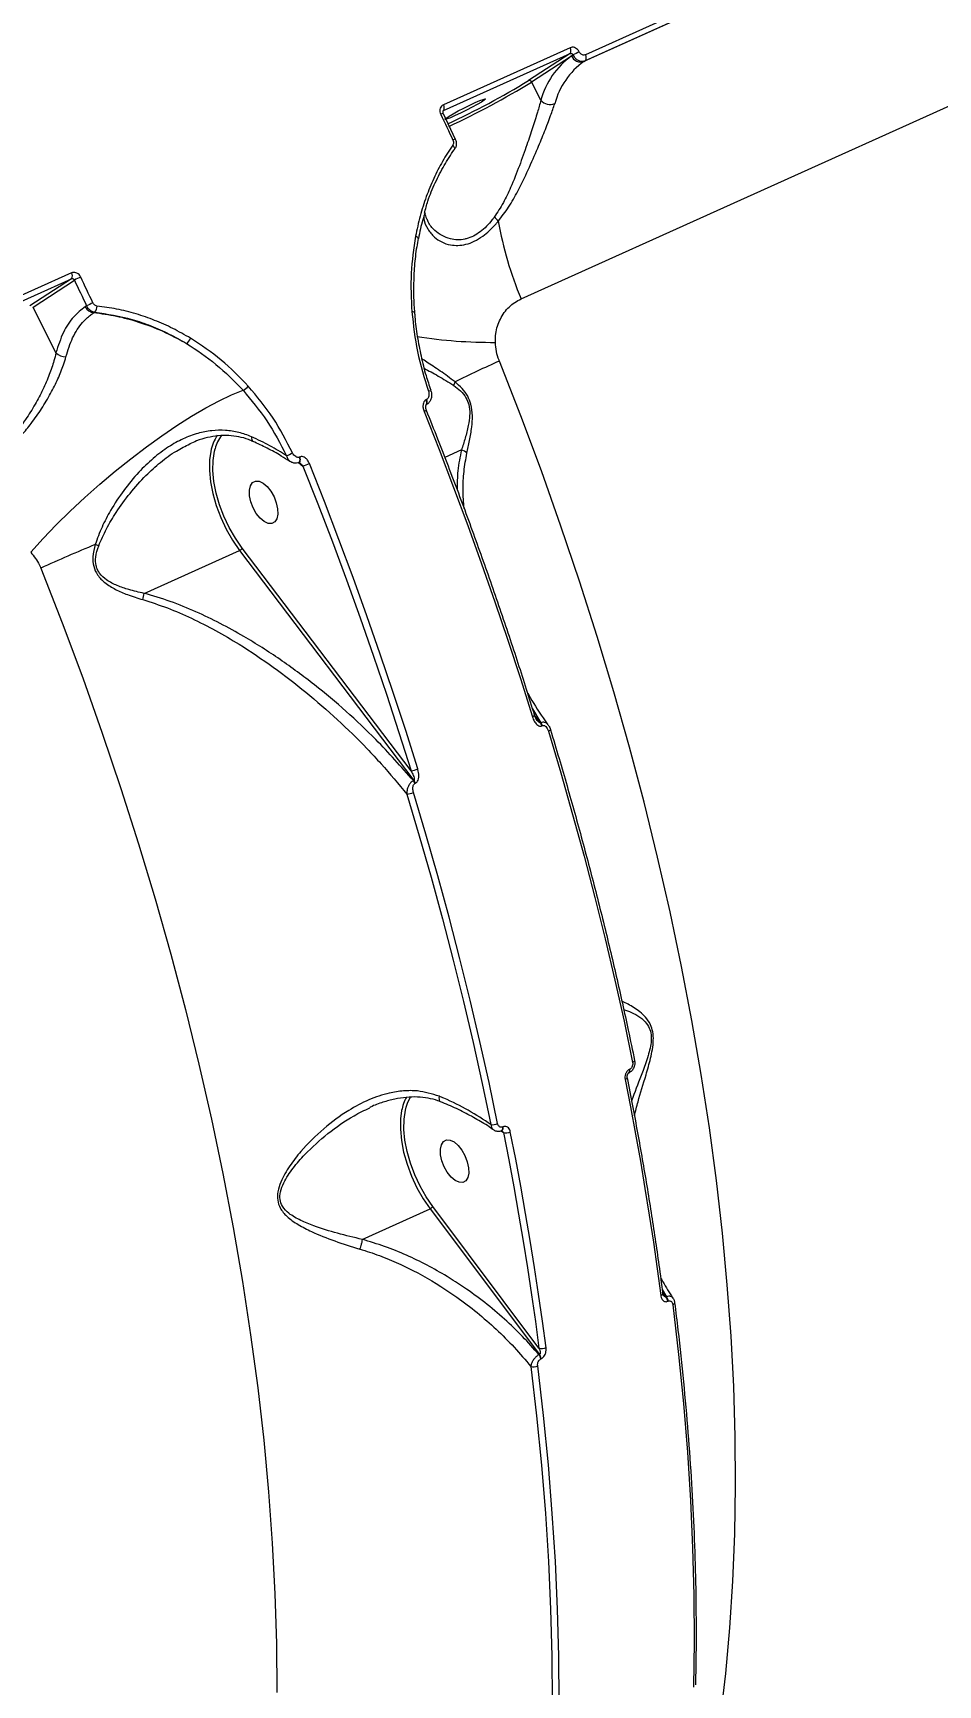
# Model space of a CAD drawing. Header units: millimetres. Extents: x -8422 to 28150, y -6982 to 5510.
# Drawn here: x 3572.8 to 3751.2, y 1444.4 to 1770.2 of the extents above; entities that cross this region are included whole.
import ezdxf

# ---------------------------------------------------------------- set-up
doc = ezdxf.new("R2010")
doc.units = ezdxf.units.MM
doc.layers.add('DIKOM_ОБЪЕКТ', color=7, linetype='Continuous')
doc.layers.add('DIKOM_РАЗМЕР_ОБЪЕКТА', color=7, linetype='Continuous')
doc.styles.add('style1', font='arial.ttf', dxfattribs={"width": 0.8})
doc.dimstyles.new('1-50', dxfattribs={"dimtxt": 300, "dimasz": 200, "dimexe": 100, "dimexo": 0, "dimgap": 100, "dimtad": 1, "dimdec": 0, "dimtxsty": 'style1', "dimcen": 0, "dimclrd": 7, "dimclre": 7, "dimadec": 1, "dimazin": 2, "dimtfac": 1, "dimtdec": 0, "dimtmove": 1, "dimatfit": 3, "dimfxl": 0, "dimlwd": 25, "dimlwe": 18, "dimarcsym": 0})

# ---------------------------------------------------------------- blocks, each defined once
blk = doc.blocks.new('*D1')
at = {"layer": 'Defpoints', "color": 0, "transparency": 16777216}
for p in [(-5348.28, 1737.01), (6047.45, 1360.22), (6047.45, -3315.33)]:
    blk.add_point(p, dxfattribs=at)
at = {"layer": 'DIKOM_РАЗМЕР_ОБЪЕКТА', "color": 7, "lineweight": 18, "transparency": 16777216}
for p, q in [((-5348.28, 1737.01), (-5348.28, -3415.33)), ((6047.45, 1360.22), (6047.45, -3415.33))]:
    blk.add_line(p, q, dxfattribs=at)
at = {"layer": 'DIKOM_РАЗМЕР_ОБЪЕКТА', "color": 7, "lineweight": 25, "transparency": 16777216}
blk.add_line((-5148.28, -3315.33), (5847.45, -3315.33), dxfattribs=at)
at = {"layer": 'DIKOM_РАЗМЕР_ОБЪЕКТА', "color": 7, "transparency": 16777216}
for points in [[(-5148.28, -3282), (-5148.28, -3348.67), (-5348.28, -3315.33)], [(5847.45, -3282), (5847.45, -3348.67), (6047.45, -3315.33)]]:
    blk.add_solid(points, dxfattribs=at)
at = {"layer": 'DIKOM_РАЗМЕР_ОБЪЕКТА', "color": 0, "transparency": 16777216, "insert": (349.59, -3062.16), "char_height": 300, "attachment_point": 5, "style": 'style1'}
blk.add_mtext('11400', dxfattribs=at)

msp = doc.modelspace()

# ---------------------------------------------------------------- linework, layer by layer
at = {"layer": 'DIKOM_ОБЪЕКТ', "color": 7, "linetype": 'Continuous', "lineweight": 15}
for p, q in [((3669.03, 1717.77), (3942.23, 1840.9)), ((3746.51, 1795.1), (3681.72, 1765.9)), ((3746.21, 1793.77), (3681.43, 1764.58)), ((3681.71, 1764.76), (3746.5, 1793.96)), ((3678.69, 1767.29), (3653.71, 1756.03)), ((3653.71, 1754.88), (3678.69, 1766.14)), ((3678.69, 1766.14), (3670.5, 1760.8)), ((3678.97, 1765.66), (3679.28, 1765.85)), ((3671.12, 1760.53), (3678.97, 1765.66)), ((3681.43, 1764.58), (3681.71, 1764.76)), ((3672.93, 1756.92), (3671.12, 1760.53)), ((3653.64, 1754.32), (3656.04, 1749.24)), ((3653.66, 1754.85), (3653.71, 1754.88)), ((3555.39, 1710.48), (3580.37, 1721.74)), ((3580.37, 1722.89), (3555.4, 1711.63)), ((3580.37, 1721.74), (3572.19, 1716.4)), ((3572.8, 1716.13), (3580.96, 1721.45)), ((3577.32, 1707.12), (3572.8, 1716.13)), ((3583.36, 1716.38), (3583.1, 1716.21)), ((3584.75, 1715), (3584.99, 1715.16)), ((3650.41, 1697.94), (3650.34, 1697.91)), ((3651.21, 1699.71), (3651.21, 1699.71)), ((3616.18, 1689.67), (3616.2, 1689.66)), ((3657.29, 1687.97), (3653.97, 1686.48)), ((3625.14, 1685.48), (3626.01, 1684.79)), ((3625.39, 1686.57), (3625.32, 1686.54)), ((3594.69, 1659.68), (3613.51, 1668.16)), ((3613.51, 1668.16), (3647.91, 1622.79)), ((3647.33, 1624.71), (3614.03, 1668.62)), ((3671.29, 1636.88), (3672.96, 1634.17)), ((3672.86, 1634.13), (3671.64, 1635.73)), ((3672.96, 1634.17), (3672.86, 1634.13)), ((3673.15, 1633.55), (3673.25, 1633.59)), ((3647.91, 1622.79), (3647.81, 1622.75)), ((3648.1, 1622.17), (3648.2, 1622.22)), ((3690.25, 1565.07), (3690.22, 1565.06)), ((3690.43, 1565.81), (3690.41, 1565.8)), ((3665.45, 1554.46), (3665.42, 1554.45)), ((3665.12, 1553.67), (3665.54, 1553.33)), ((3665.26, 1553.72), (3665.23, 1553.71)), ((3637.71, 1532.27), (3651.11, 1538.31)), ((3651.11, 1538.31), (3672.66, 1509.57)), ((3672.56, 1510.85), (3651.63, 1538.76)), ((3696.86, 1522.39), (3697.71, 1520.94)), ((3697.62, 1520.91), (3696.93, 1521.83)), ((3697.71, 1520.94), (3697.62, 1520.91)), ((3697.97, 1520.07), (3698.05, 1520.1)), ((3672.66, 1509.57), (3672.58, 1509.54)), ((3672.92, 1508.7), (3673, 1508.74))]:
    msp.add_line(p, q, dxfattribs=at)
at = {"layer": 'DIKOM_ОБЪЕКТ', "color": 7, "linetype": 'Continuous', "lineweight": 15, "flags": 128}
for points in [[(3656.05, 1753.89), (3655.14, 1753.49), (3654.46, 1753.23), (3654.07, 1753.13), (3654, 1753.2), (3654.26, 1753.42), (3654.82, 1753.78), (3655.63, 1754.26), (3656.64, 1754.81), (3657.77, 1755.39), (3658.91, 1755.95), (3659.98, 1756.45), (3660.89, 1756.85), (3661.56, 1757.1), (3661.95, 1757.21), (3662.02, 1757.14), (3661.77, 1756.92), (3661.21, 1756.55), (3660.39, 1756.08), (3659.38, 1755.53), (3658.26, 1754.95), (3657.12, 1754.38), (3656.05, 1753.89)], [(3653.19, 1754.14), (3653.49, 1753.51), (3653.79, 1752.87), (3654.1, 1752.24), (3654.4, 1751.6), (3654.7, 1750.97), (3655, 1750.33), (3655.3, 1749.69), (3655.6, 1749.06)], [(3655.91, 1747.24), (3655.94, 1747.32), (3655.95, 1747.42), (3655.93, 1747.54), (3655.87, 1747.66), (3655.79, 1747.79), (3655.68, 1747.93), (3655.55, 1748.05)], [(3655.84, 1747.18), (3655.91, 1747.24), (3655.91, 1747.24)], [(3648.73, 1729.69), (3648.73, 1729.69), (3648.73, 1729.75), (3648.69, 1729.82), (3648.61, 1729.89), (3648.51, 1729.96), (3648.38, 1730.02), (3648.22, 1730.09)], [(3580.96, 1721.45), (3581.26, 1720.82), (3581.56, 1720.19), (3581.86, 1719.55), (3582.17, 1718.92), (3582.47, 1718.28), (3582.76, 1717.65), (3583.06, 1717.01), (3583.36, 1716.38)], [(3584.6, 1716.97), (3584.3, 1717.6), (3584, 1718.24), (3583.7, 1718.88), (3583.4, 1719.51), (3583.1, 1720.15), (3582.8, 1720.79), (3582.5, 1721.42), (3582.19, 1722.06)], [(3708.36, 1437.86), (3709.39, 1446.67), (3710.21, 1455.67), (3710.8, 1464.85), (3711.17, 1474.21), (3711.32, 1483.73), (3711.25, 1493.41), (3710.96, 1503.24), (3710.44, 1513.21), (3709.7, 1523.31), (3708.74, 1533.53), (3707.57, 1543.86), (3706.17, 1554.3), (3704.56, 1564.82), (3702.73, 1575.43), (3700.68, 1586.11), (3698.43, 1596.85), (3695.96, 1607.65), (3693.29, 1618.49), (3690.41, 1629.36), (3687.33, 1640.25), (3684.05, 1651.15), (3680.57, 1662.06), (3676.9, 1672.96), (3673.03, 1683.84), (3668.98, 1694.69), (3664.75, 1705.5)], [(3572.34, 1667.8), (3574.78, 1670.48), (3577.39, 1673.18), (3580.15, 1675.89), (3583.02, 1678.57), (3585.99, 1681.21), (3589.02, 1683.77), (3592.09, 1686.23), (3595.15, 1688.57), (3598.19, 1690.76), (3601.17, 1692.78), (3604.07, 1694.61), (3606.84, 1696.24), (3609.48, 1697.64), (3611.94, 1698.8), (3614.21, 1699.72)], [(3650.25, 1696.86), (3650.28, 1696.87), (3650.39, 1696.99), (3650.45, 1697.16), (3650.46, 1697.39), (3650.42, 1697.64), (3650.34, 1697.91)], [(3650.32, 1696.89), (3650.35, 1696.91), (3650.46, 1697.02), (3650.52, 1697.2), (3650.53, 1697.42), (3650.5, 1697.68), (3650.41, 1697.94)], [(3649.9, 1695.56), (3652.86, 1688.08), (3655.73, 1680.57), (3658.53, 1673.06), (3661.24, 1665.53), (3663.88, 1657.99), (3666.43, 1650.44), (3668.89, 1642.89), (3671.27, 1635.33)], [(3607.84, 1687.68), (3607.6, 1685.98), (3607.57, 1683.9), (3607.79, 1681.68), (3608.24, 1679.35), (3608.92, 1676.98), (3609.81, 1674.62), (3610.89, 1672.33), (3612.13, 1670.16), (3613.51, 1668.16)], [(3614.03, 1668.62), (3612.7, 1670.56), (3611.49, 1672.66), (3610.44, 1674.88), (3609.58, 1677.17), (3608.92, 1679.47), (3608.48, 1681.73), (3608.27, 1683.89), (3608.3, 1685.9), (3608.57, 1687.71), (3608.69, 1688.2)], [(3615.88, 1690.56), (3615.89, 1690.26), (3615.93, 1690.01), (3616.02, 1689.81), (3616.15, 1689.69), (3616.18, 1689.67)], [(3625.23, 1685.49), (3625.26, 1685.51), (3625.37, 1685.62), (3625.43, 1685.8), (3625.44, 1686.02), (3625.4, 1686.28), (3625.32, 1686.54)], [(3625.3, 1685.52), (3625.33, 1685.54), (3625.44, 1685.65), (3625.5, 1685.83), (3625.51, 1686.05), (3625.48, 1686.31), (3625.39, 1686.57)], [(3626.01, 1684.79), (3628.96, 1677.33), (3631.83, 1669.84), (3634.62, 1662.34), (3637.32, 1654.83), (3639.95, 1647.31), (3642.49, 1639.78), (3644.95, 1632.24), (3647.33, 1624.71)], [(3648.66, 1625.05), (3646.28, 1632.61), (3643.82, 1640.16), (3641.27, 1647.71), (3638.63, 1655.25), (3635.92, 1662.78), (3633.12, 1670.3), (3630.25, 1677.8), (3627.29, 1685.28)], [(3618.95, 1680.75), (3619.69, 1679.83), (3620.32, 1678.72), (3620.77, 1677.53), (3621.03, 1676.35), (3621.06, 1675.27), (3620.86, 1674.39), (3620.45, 1673.76), (3619.86, 1673.45), (3619.15, 1673.48), (3618.36, 1673.85), (3617.56, 1674.52), (3616.82, 1675.44), (3616.2, 1676.55), (3615.74, 1677.74), (3615.49, 1678.92), (3615.46, 1680), (3615.66, 1680.88), (3616.07, 1681.51), (3616.65, 1681.82), (3617.37, 1681.79), (3618.16, 1681.42), (3618.95, 1680.75)], [(3574.31, 1664.66), (3578.54, 1653.85), (3582.59, 1642.99), (3586.45, 1632.11), (3590.12, 1621.22), (3593.6, 1610.31), (3596.88, 1599.41), (3599.96, 1588.51), (3602.84, 1577.64), (3605.51, 1566.81), (3607.98, 1556.01), (3610.23, 1545.27), (3612.27, 1534.59), (3614.1, 1523.98), (3615.71, 1513.46), (3617.11, 1503.02), (3618.28, 1492.69), (3619.24, 1482.47), (3619.98, 1472.37), (3620.49, 1462.4), (3620.78, 1452.57), (3620.85, 1442.89)], [(3671.67, 1635.63), (3671.67, 1635.63), (3671.66, 1635.58), (3671.61, 1635.53), (3671.53, 1635.47), (3671.41, 1635.4), (3671.27, 1635.33)], [(3674.82, 1632.79), (3674.82, 1632.77), (3674.8, 1632.73), (3674.75, 1632.67), (3674.67, 1632.61), (3674.56, 1632.55), (3674.42, 1632.48)], [(3674.42, 1632.48), (3676.86, 1624.27), (3679.2, 1616.07), (3681.44, 1607.88), (3683.57, 1599.7), (3685.6, 1591.54), (3687.52, 1583.39), (3689.33, 1575.28), (3691.03, 1567.19)], [(3646.52, 1620.07), (3648.95, 1611.88), (3651.29, 1603.69), (3653.52, 1595.52), (3655.64, 1587.35), (3657.66, 1579.21), (3659.58, 1571.09), (3661.38, 1562.99), (3663.08, 1554.91)], [(3664.41, 1555.11), (3662.71, 1563.2), (3660.9, 1571.31), (3658.98, 1579.46), (3656.96, 1587.62), (3654.83, 1595.8), (3652.59, 1603.99), (3650.25, 1612.19), (3647.81, 1620.4)], [(3691.41, 1567.56), (3691.42, 1567.54), (3691.4, 1567.47), (3691.35, 1567.4), (3691.27, 1567.33), (3691.16, 1567.25), (3691.03, 1567.19)], [(3689.92, 1564.16), (3689.92, 1564.16), (3689.91, 1564.09), (3689.87, 1564.01), (3689.79, 1563.93), (3689.68, 1563.86), (3689.54, 1563.79)], [(3689.54, 1563.79), (3690.59, 1558.4), (3691.6, 1553.03), (3692.55, 1547.68), (3693.46, 1542.34), (3694.32, 1537.03), (3695.12, 1531.73), (3695.88, 1526.45), (3696.59, 1521.2)], [(3645.48, 1557.69), (3645.26, 1556.05), (3645.23, 1553.99), (3645.44, 1551.78), (3645.88, 1549.46), (3646.55, 1547.1), (3647.43, 1544.76), (3648.5, 1542.47), (3649.74, 1540.3), (3651.11, 1538.31)], [(3651.63, 1538.76), (3650.3, 1540.7), (3649.11, 1542.8), (3648.07, 1545.01), (3647.22, 1547.29), (3646.57, 1549.58), (3646.13, 1551.82), (3645.93, 1553.97), (3645.96, 1555.97), (3646.22, 1557.78), (3646.36, 1558.33)], [(3646.36, 1558.33), (3646.71, 1559.35), (3647.28, 1560.45)], [(3656.61, 1550.82), (3657.35, 1549.89), (3657.97, 1548.79), (3658.43, 1547.6), (3658.68, 1546.42), (3658.71, 1545.34), (3658.52, 1544.45), (3658.11, 1543.83), (3657.52, 1543.52), (3656.81, 1543.55), (3656.02, 1543.91), (3655.22, 1544.58), (3654.48, 1545.51), (3653.86, 1546.61), (3653.4, 1547.8), (3653.15, 1548.98), (3653.12, 1550.06), (3653.32, 1550.95), (3653.73, 1551.57), (3654.31, 1551.88), (3655.03, 1551.85), (3655.82, 1551.49), (3656.61, 1550.82)], [(3665.54, 1553.33), (3666.59, 1547.96), (3667.59, 1542.61), (3668.54, 1537.27), (3669.45, 1531.94), (3670.3, 1526.64), (3671.11, 1521.36), (3671.86, 1516.09), (3672.56, 1510.85)], [(3673.96, 1510.92), (3673.25, 1516.18), (3672.5, 1521.45), (3671.69, 1526.75), (3670.83, 1532.07), (3669.93, 1537.4), (3668.97, 1542.75), (3667.97, 1548.12), (3666.91, 1553.51)], [(3699.31, 1519.79), (3699.31, 1519.78), (3699.3, 1519.7), (3699.25, 1519.61), (3699.17, 1519.53), (3699.07, 1519.45), (3698.93, 1519.38)], [(3698.93, 1519.38), (3700.07, 1509.6), (3701.04, 1499.9), (3701.82, 1490.3), (3702.43, 1480.8), (3702.85, 1471.42), (3703.1, 1462.14), (3703.16, 1452.99), (3703.04, 1443.96)], [(3670.96, 1507.22), (3672.1, 1497.46), (3673.06, 1487.78), (3673.84, 1478.2), (3674.44, 1468.73), (3674.86, 1459.36), (3675.11, 1450.11), (3675.17, 1440.98), (3675.05, 1431.97)], [(3676.41, 1431.89), (3676.53, 1440.92), (3676.46, 1450.07), (3676.22, 1459.34), (3675.8, 1468.73), (3675.19, 1478.23), (3674.41, 1487.83), (3673.45, 1497.52), (3672.31, 1507.31)]]:
    msp.add_lwpolyline(points, dxfattribs=at)
at = {"layer": 'DIKOM_ОБЪЕКТ', "color": 7, "linetype": 'Continuous', "lineweight": 15}
for centre, radius, start, end in [((3677.89, 1766.72), 0.982, 324.0835, 35.4872), ((3688.96, 1747.58), 20.69, 114.1249, 117.9284), ((3680.92, 1765.34), 0.978, 323.9996, 35.3175), ((3688.18, 1752.83), 15.79, 125.6788, 165.0036), ((3690.2, 1752.36), 15.04, 125.6806, 165.0021), ((3680.78, 1766.43), 1.96, 203.1653, 289.3701), ((3584.68, 1901.74), 165.01, 295.0569, 301.3389), ((3584.5, 1902.36), 166.19, 295.0252, 301.4103), ((3670.66, 1760.33), 0.491, 23.1551, 109.3739), ((3652.91, 1755.46), 0.982, 324.0898, 35.4809), ((3674.78, 1758.57), 2.48, 221.7224, 291.0866), ((3654.22, 1752.22), 2.19, 105.4841, 118.1881), ((3657.05, 1746.2), 3.21, 108.2753, 116.9232), ((3659.88, 1729.28), 6.02, 39.21, 49.9737), ((3734.56, 1745.28), 71.07, 189.8839, 202.7745), ((3579.58, 1722.32), 0.981, 324.0661, 35.4927), ((3590.73, 1703.01), 20.87, 114.1327, 117.9029), ((3597.09, 1689.13), 30.51, 114.17, 116.7486), ((3585.04, 1717.13), 2.15, 205.483, 262.3473), ((3583.94, 1716.19), 1.48, 315.5539, 6.137), ((3647.63, 1714.54), 0.652, 54.9995, 102.1019), ((3663.33, 1804.42), 95.24, 261.0639, 270.3841), ((3579.18, 1708.95), 2.61, 224.5063, 272.1803), ((3601.75, 1710.78), 2.25, 305.6743, 339.6138), ((3767.57, 1475.99), 251.49, 114.1317, 116.3319), ((3612.57, 1702.82), 3.51, 297.9234, 319.694), ((3653.26, 1702.1), 2.85, 330.4667, 345.526), ((3649.91, 1702.31), 2.9, 287.0176, 296.5225), ((3649.56, 1696.69), 1.18, 286.9985, 310.8208), ((3616.06, 1686.17), 8.36, 145.9357, 169.6136), ((3615.69, 1686.47), 7.21, 142.7019, 166.1226), ((3656.51, 1685.46), 2.62, 45.3353, 72.8131), ((3620.08, 1694.47), 8.09, 289.4073, 298.8479), ((3622.84, 1695.06), 10.75, 287.1792, 294.509), ((3758.3, 1255.37), 448.74, 112.7103, 114.2057), ((3579.88, 1654.04), 16.13, 68.6532, 71.2777), ((3613.05, 1669.22), 1.16, 293.7516, 328.7017), ((3583.36, 1661.38), 11.45, 345.1317, 351.4615), ((3671.36, 1633), 1.87, 16.9579, 36.7971), ((3671.45, 1633.05), 1.88, 16.9698, 36.7651), ((3647.04, 1628.54), 3.85, 274.1902, 294.8293), ((3646.31, 1621.63), 1.87, 16.9585, 36.7929), ((3646.4, 1621.67), 1.88, 16.9714, 36.7623), ((3646.21, 1623.92), 3.86, 274.6109, 294.5454), ((3689.8, 1565.56), 0.649, 309.4934, 21.6455), ((3689.83, 1565.57), 0.653, 310.0772, 21.5399), ((3654.59, 1555.94), 9.27, 151.675, 169.1474), ((3663.41, 1557.31), 2.42, 262.0922, 294.371), ((3664.81, 1554.21), 0.653, 310.1554, 21.4984), ((3664.84, 1554.22), 0.652, 309.9399, 21.5449), ((3665.95, 1555.6), 2.31, 259.7233, 294.7554), ((3650.63, 1539.38), 1.17, 293.7436, 328.1905), ((3696.46, 1521.69), 0.51, 284.1568, 350.1254), ((3696.15, 1519.81), 1.84, 8.0916, 36.7047), ((3696.23, 1519.84), 1.84, 8.1043, 36.692), ((3673.17, 1512.67), 1.91, 251.6352, 294.4102), ((3671.1, 1508.44), 1.84, 8.1017, 36.6794), ((3671.18, 1508.48), 1.84, 8.0896, 36.6776), ((3671.52, 1509.09), 1.95, 253.4097, 293.9781)]:
    msp.add_arc(centre, radius, start, end, dxfattribs=at)
for points, knots in [([(3680.51, 1766.46), (3680.46, 1766.55), (3680.32, 1766.8), (3680, 1767.12), (3679.57, 1767.34), (3679.11, 1767.42), (3678.83, 1767.33), (3678.69, 1767.29)], [0, 0, 0, 0, 0.141864, 0.356725, 0.571325, 0.785725, 1, 1, 1, 1]), ([(3678.69, 1766.14), (3678.73, 1766.15), (3678.82, 1766.18), (3678.98, 1766.16), (3679.11, 1766.08), (3679.22, 1765.97), (3679.26, 1765.89), (3679.28, 1765.85)], [0, 0, 0, 0, 0.213967, 0.428134, 0.642781, 0.857884, 1, 1, 1, 1]), ([(3679.28, 1765.85), (3679.35, 1765.73), (3679.53, 1765.4), (3679.97, 1764.98), (3680.54, 1764.68), (3681.16, 1764.59), (3681.53, 1764.7), (3681.71, 1764.76)], [0, 0, 0, 0, 0.141718, 0.356382, 0.570957, 0.78547, 1, 1, 1, 1]), ([(3681.72, 1765.9), (3681.63, 1765.87), (3681.44, 1765.82), (3681.14, 1765.87), (3680.85, 1766.02), (3680.64, 1766.23), (3680.55, 1766.39), (3680.51, 1766.46)], [0, 0, 0, 0, 0.214194, 0.428527, 0.64317, 0.858087, 1, 1, 1, 1]), ([(3653.71, 1756.03), (3653.63, 1755.98), (3653.42, 1755.87), (3653.17, 1755.56), (3653.02, 1755.12), (3653.01, 1754.62), (3653.13, 1754.3), (3653.19, 1754.14)], [0, 0, 0, 0, 0.140621, 0.355094, 0.569883, 0.784889, 1, 1, 1, 1]), ([(3672.93, 1756.92), (3672.72, 1756.15), (3672.26, 1754.5), (3671.31, 1751.51), (3670.13, 1747.97), (3668.71, 1743.98), (3667.17, 1740.12), (3665.59, 1736.65), (3664.37, 1734.82), (3663.75, 1733.89)], [0, 0, 0, 0, 0.12271, 0.262463, 0.406017, 0.574926, 0.748263, 0.87237, 1, 1, 1, 1]), ([(3664.55, 1733.08), (3665.24, 1733.99), (3666.66, 1735.83), (3668.58, 1739.3), (3670.49, 1743.24), (3672.22, 1747.23), (3673.7, 1750.83), (3674.86, 1753.83), (3675.41, 1755.49), (3675.67, 1756.25)], [0, 0, 0, 0, 0.126101, 0.256728, 0.424336, 0.596863, 0.735297, 0.877568, 1, 1, 1, 1]), ([(3653.66, 1754.84), (3653.64, 1754.84), (3653.62, 1754.83), (3653.58, 1754.73), (3653.57, 1754.6), (3653.58, 1754.45), (3653.63, 1754.36), (3653.64, 1754.33)], [0, 0, 0, 0, 0.30237, 0.521682, 0.702392, 0.880582, 1, 1, 1, 1]), ([(3655.55, 1748.05), (3654.86, 1747.01), (3653.49, 1744.92), (3651.76, 1741.52), (3650.28, 1737.91), (3649.07, 1734.1), (3648.5, 1731.43), (3648.22, 1730.09)], [0, 0, 0, 0, 0.197681, 0.395385, 0.593088, 0.796544, 1, 1, 1, 1]), ([(3650, 1734.65), (3650.2, 1735.46), (3650.72, 1737.56), (3652.1, 1740.68), (3653.8, 1744.09), (3655.17, 1746.16), (3655.84, 1747.18)], [0, 0, 0, 0, 0.173616, 0.451669, 0.729721, 1, 1, 1, 1]), ([(3655.6, 1749.06), (3655.64, 1748.95), (3655.72, 1748.74), (3655.71, 1748.4), (3655.63, 1748.18), (3655.56, 1748.07), (3655.55, 1748.05)], [0, 0, 0, 0, 0.306728, 0.61327, 0.919455, 1, 1, 1, 1]), ([(3656.03, 1749.23), (3656.07, 1749.16), (3656.23, 1748.85), (3656.28, 1748.26), (3656.17, 1747.64), (3655.96, 1747.36), (3655.88, 1747.26)], [0, 0, 0, 0, 0.123408, 0.490649, 0.825679, 1, 1, 1, 1]), ([(3650.11, 1734.75), (3649.96, 1734.29), (3649.44, 1732.64), (3649.01, 1730.93), (3648.82, 1729.67), (3648.82, 1729.67)], [0, 0, 0, 0, 0.281462, 0.998801, 1, 1, 1, 1]), ([(3649.85, 1733.91), (3649.86, 1733.77), (3649.91, 1732.89), (3650.58, 1731.5), (3651.77, 1729.96), (3653.34, 1728.91), (3654.93, 1728.38), (3656.58, 1728.24), (3658.15, 1728.45), (3659.82, 1729.05), (3661.86, 1730.29), (3663.43, 1731.78), (3664.4, 1732.91), (3664.55, 1733.08)], [0, 0, 0, 0, 0.023591, 0.158108, 0.296672, 0.403723, 0.513545, 0.592441, 0.673294, 0.753041, 0.835839, 0.974623, 1, 1, 1, 1]), ([(3650.03, 1734.75), (3650.03, 1734.75), (3650.08, 1734.31), (3650.24, 1733.83), (3650.49, 1733.42), (3650.54, 1733.33)], [0, 0, 0, 0, 0.0034, 0.786257, 1, 1, 1, 1]), ([(3663.75, 1733.89), (3663.62, 1733.72), (3662.78, 1732.62), (3661.42, 1731.22), (3659.64, 1730.08), (3658.61, 1729.69), (3657.56, 1729.44), (3656.48, 1729.34), (3654.93, 1729.55), (3653.38, 1730.18), (3651.89, 1731.32), (3650.91, 1732.4), (3650.61, 1733.22), (3650.55, 1733.35)], [0, 0, 0, 0, 0.029305, 0.187667, 0.270099, 0.355728, 0.371558, 0.461845, 0.55485, 0.679977, 0.808576, 0.967766, 1, 1, 1, 1]), ([(3648.22, 1730.09), (3647.86, 1727.68), (3647.13, 1722.81), (3647.37, 1717.74), (3647.5, 1715.17)], [0, 0, 0, 0, 0.494176, 1, 1, 1, 1]), ([(3648.77, 1729.68), (3648.66, 1729.12), (3648.3, 1727.35), (3647.97, 1724.24), (3647.8, 1720.4), (3647.83, 1717.33), (3647.99, 1715.55), (3648.04, 1715.07)], [0, 0, 0, 0, 0.118272, 0.380216, 0.642135, 0.903774, 1, 1, 1, 1]), ([(3582.19, 1722.06), (3582.14, 1722.15), (3582.01, 1722.4), (3581.68, 1722.72), (3581.25, 1722.94), (3580.79, 1723.02), (3580.51, 1722.93), (3580.37, 1722.89)], [0, 0, 0, 0, 0.141836, 0.356711, 0.571312, 0.785686, 1, 1, 1, 1]), ([(3580.37, 1721.74), (3580.42, 1721.75), (3580.51, 1721.78), (3580.66, 1721.76), (3580.8, 1721.68), (3580.9, 1721.57), (3580.94, 1721.49), (3580.96, 1721.45)], [0, 0, 0, 0, 0.213906, 0.42816, 0.642825, 0.857945, 1, 1, 1, 1]), ([(3585.41, 1716.35), (3585.31, 1716.37), (3585.11, 1716.41), (3584.84, 1716.61), (3584.68, 1716.81), (3584.61, 1716.94), (3584.6, 1716.97)], [0, 0, 0, 0, 0.30577, 0.61164, 0.918009, 1, 1, 1, 1]), ([(3663.97, 1709.18), (3663.98, 1709.76), (3664.01, 1711.38), (3664.84, 1713.89), (3666.55, 1716.34), (3668.2, 1717.29), (3669.03, 1717.77)], [0, 0, 0, 0, 0.152961, 0.428372, 0.711437, 1, 1, 1, 1]), ([(3583.1, 1716.21), (3582.31, 1715.59), (3580.64, 1714.28), (3578.64, 1711.25), (3577.76, 1708.51), (3577.32, 1707.12)], [0, 0, 0, 0, 0.306968, 0.648465, 1, 1, 1, 1]), ([(3579.28, 1706.35), (3579.68, 1707.64), (3580.5, 1710.26), (3582.26, 1712.87), (3583.77, 1714.32), (3584.55, 1714.86), (3584.75, 1715)], [0, 0, 0, 0, 0.341501, 0.692997, 0.918009, 1, 1, 1, 1]), ([(3583.36, 1716.38), (3583.39, 1716.32), (3583.52, 1716.07), (3583.84, 1715.67), (3584.39, 1715.29), (3584.79, 1715.2), (3584.99, 1715.16)], [0, 0, 0, 0, 0.081902, 0.388046, 0.693931, 1, 1, 1, 1]), ([(3603.06, 1708.96), (3601.54, 1709.77), (3598.47, 1711.41), (3593.82, 1713.15), (3589.23, 1714.4), (3586.25, 1714.8), (3584.75, 1715)], [0, 0, 0, 0, 0.259848, 0.522839, 0.760227, 1, 1, 1, 1]), ([(3584.99, 1715.16), (3587.45, 1714.77), (3591.17, 1714.18), (3596.04, 1712.48), (3599.64, 1710.91), (3601.93, 1709.6), (3603.06, 1708.96)], [0, 0, 0, 0, 0.395171, 0.598668, 0.802169, 1, 1, 1, 1]), ([(3603.86, 1710), (3602.7, 1710.66), (3600.4, 1711.98), (3596.79, 1713.56), (3593.08, 1714.85), (3589.27, 1715.82), (3586.7, 1716.17), (3585.41, 1716.35)], [0, 0, 0, 0, 0.197836, 0.395501, 0.59317, 0.796587, 1, 1, 1, 1]), ([(3647.5, 1715.17), (3647.79, 1712.56), (3648.39, 1707.27), (3649.96, 1702.14), (3650.76, 1699.54)], [0, 0, 0, 0, 0.493843, 1, 1, 1, 1]), ([(3648.03, 1715.07), (3648.05, 1714.79), (3648.13, 1713.23), (3648.54, 1710.35), (3649.27, 1706.48), (3650.16, 1702.92), (3650.91, 1700.69), (3651.23, 1699.72)], [0, 0, 0, 0, 0.054098, 0.303196, 0.553791, 0.805793, 1, 1, 1, 1]), ([(3577.32, 1707.12), (3577.2, 1706.6), (3576.88, 1705.23), (3576.05, 1702.81), (3574.8, 1699.92), (3573.23, 1696.94), (3571.53, 1694.2), (3569.73, 1691.74), (3567.71, 1689.45), (3565.6, 1687.72), (3563.57, 1686.7), (3562.43, 1686.38), (3561.26, 1686.17), (3560.06, 1686.1), (3559.01, 1686.27), (3558.47, 1686.36)], [0, 0, 0, 0, 0.065389, 0.170366, 0.277942, 0.381811, 0.488411, 0.569562, 0.652795, 0.760419, 0.815164, 0.871887, 0.880047, 0.939202, 1, 1, 1, 1]), ([(3603.06, 1708.96), (3605.04, 1707.66), (3609.06, 1705.03), (3612.48, 1701.5), (3614.21, 1699.72)], [0, 0, 0, 0, 0.494165, 1, 1, 1, 1]), ([(3615.25, 1700.55), (3613.52, 1702.33), (3610.03, 1705.94), (3605.93, 1708.64), (3603.86, 1710)], [0, 0, 0, 0, 0.494168, 1, 1, 1, 1]), ([(3664.75, 1705.5), (3664.73, 1705.56), (3664.49, 1706.16), (3664.12, 1707.38), (3664.02, 1708.57), (3663.97, 1709.18)], [0, 0, 0, 0, 0.046817, 0.514276, 1, 1, 1, 1]), ([(3558.42, 1685.17), (3558.98, 1685.11), (3560.1, 1684.99), (3561.89, 1685.17), (3563.73, 1685.68), (3566.02, 1686.78), (3568.36, 1688.58), (3570.62, 1690.9), (3572.62, 1693.35), (3574.55, 1696.13), (3576.31, 1699.11), (3577.77, 1702.03), (3578.74, 1704.44), (3579.13, 1705.82), (3579.28, 1706.35)], [0, 0, 0, 0, 0.06037, 0.122045, 0.182586, 0.245202, 0.354865, 0.435813, 0.519106, 0.621342, 0.726602, 0.829722, 0.935581, 1, 1, 1, 1]), ([(3656.02, 1701.38), (3655.03, 1702.13), (3653.05, 1703.61), (3650.81, 1705.04), (3649.76, 1705.76), (3649.44, 1705.98)], [0, 0, 0, 0, 0.407471, 0.815681, 1, 1, 1, 1]), ([(3649.93, 1704.05), (3649.95, 1704.04), (3650.75, 1703.62), (3652.69, 1702.59), (3654.72, 1701.33), (3655.74, 1700.69)], [0, 0, 0, 0, 0.014236, 0.50255, 1, 1, 1, 1]), ([(3623.98, 1687.38), (3622.77, 1689.72), (3620.32, 1694.46), (3616.95, 1698.5), (3615.25, 1700.55)], [0, 0, 0, 0, 0.49387, 1, 1, 1, 1]), ([(3655.74, 1700.69), (3656.2, 1700.35), (3657.08, 1699.72), (3658.17, 1698.42), (3658.83, 1696.8), (3658.92, 1695.59), (3658.87, 1694.2), (3658.62, 1692.53), (3658.03, 1690.25), (3657.53, 1688.73), (3657.29, 1687.97)], [0, 0, 0, 0, 0.129802, 0.245127, 0.338465, 0.455788, 0.477233, 0.617724, 0.808689, 1, 1, 1, 1]), ([(3658.35, 1687.33), (3658.54, 1688.14), (3658.9, 1689.78), (3659.32, 1692.24), (3659.5, 1694.66), (3659.28, 1696.79), (3658.51, 1698.69), (3657.4, 1700.19), (3656.49, 1700.97), (3656.02, 1701.38)], [0, 0, 0, 0, 0.183641, 0.36923, 0.50907, 0.652203, 0.75085, 0.870203, 1, 1, 1, 1]), ([(3614.21, 1699.72), (3615.84, 1697.77), (3619.15, 1693.82), (3621.55, 1689.18), (3622.77, 1686.83)], [0, 0, 0, 0, 0.493819, 1, 1, 1, 1]), ([(3650.34, 1697.91), (3650.26, 1697.86), (3650.07, 1697.75), (3649.84, 1697.43), (3649.68, 1696.93), (3649.67, 1696.26), (3649.82, 1695.8), (3649.9, 1695.56)], [0, 0, 0, 0, 0.120551, 0.278359, 0.470584, 0.720828, 1, 1, 1, 1]), ([(3651.2, 1699.71), (3651.23, 1699.63), (3651.37, 1699.24), (3651.41, 1698.57), (3651.23, 1697.8), (3650.87, 1697.26), (3650.54, 1696.95), (3650.33, 1696.9), (3650.32, 1696.9)], [0, 0, 0, 0, 0.081079, 0.373697, 0.604026, 0.80254, 0.987218, 1, 1, 1, 1]), ([(3650.76, 1699.54), (3650.81, 1699.37), (3650.89, 1699.05), (3650.87, 1698.59), (3650.74, 1698.24), (3650.58, 1698.04), (3650.46, 1697.97), (3650.41, 1697.94)], [0, 0, 0, 0, 0.273461, 0.539319, 0.738688, 0.898934, 1, 1, 1, 1]), ([(3650.27, 1696.87), (3650.27, 1696.86), (3650.25, 1696.83), (3650.22, 1696.74), (3650.19, 1696.59), (3650.19, 1696.34), (3650.23, 1696.05), (3650.31, 1695.87), (3650.34, 1695.8)], [0, 0, 0, 0, 0.080702, 0.186093, 0.311041, 0.515161, 0.815287, 1, 1, 1, 1]), ([(3650.33, 1695.79), (3651.07, 1693.92), (3653.23, 1688.49), (3656.69, 1679.48), (3660.63, 1668.74), (3664.41, 1657.98), (3667.96, 1647.39), (3670.34, 1639.94), (3671.53, 1636.08), (3671.67, 1635.63)], [0, 0, 0, 0, 0.093997, 0.272577, 0.451163, 0.629749, 0.808338, 0.977529, 1, 1, 1, 1]), ([(3615.88, 1690.56), (3615.06, 1690.88), (3613.39, 1691.52), (3610.74, 1691.89), (3608.02, 1691.83), (3605.21, 1691.27), (3602.35, 1690.21), (3599.38, 1688.56), (3596.44, 1686.35), (3593.47, 1683.48), (3590.62, 1680.02), (3588.23, 1676.36), (3586.31, 1672.78), (3585.48, 1670.48), (3585.06, 1669.32)], [0, 0, 0, 0, 0.066727, 0.13525, 0.20491, 0.276177, 0.354732, 0.43501, 0.525817, 0.618569, 0.724746, 0.833266, 0.916027, 1, 1, 1, 1]), ([(3616.19, 1689.62), (3615.89, 1689.76), (3614.98, 1690.18), (3613.37, 1690.59), (3611.37, 1690.85), (3609.3, 1690.79), (3607.17, 1690.43), (3605.29, 1689.88), (3604.14, 1689.34), (3603.7, 1689.14)], [0, 0, 0, 0, 0.074577, 0.227706, 0.386167, 0.549413, 0.71737, 0.890108, 1, 1, 1, 1]), ([(3585.75, 1669.07), (3586.23, 1670.19), (3587.21, 1672.46), (3589.31, 1675.92), (3591.88, 1679.48), (3594.83, 1682.8), (3597.91, 1685.59), (3600.8, 1687.7), (3602.81, 1688.71), (3603.69, 1689.15)], [0, 0, 0, 0, 0.132115, 0.266388, 0.43284, 0.60244, 0.743525, 0.88721, 1, 1, 1, 1]), ([(3603.69, 1689.15), (3603.75, 1689.19), (3603.81, 1689.23), (3603.88, 1689.25), (3603.88, 1689.25)], [0, 0, 0, 0, 0.927276, 1, 1, 1, 1]), ([(3622.77, 1686.83), (3621.7, 1687.5), (3619.55, 1688.84), (3617.11, 1689.99), (3615.88, 1690.56)], [0, 0, 0, 0, 0.497413, 1, 1, 1, 1]), ([(3623.45, 1685.66), (3622.89, 1686.03), (3621.48, 1686.97), (3619.05, 1688.31), (3617.1, 1689.2), (3616.16, 1689.63)], [0, 0, 0, 0, 0.25571, 0.642611, 1, 1, 1, 1]), ([(3657.29, 1687.97), (3657, 1686.6), (3656.47, 1684.06), (3656.42, 1681.4), (3656.4, 1680.16)], [0, 0, 0, 0, 0.536424, 1, 1, 1, 1]), ([(3622.77, 1686.83), (3622.85, 1686.6), (3623.01, 1686.13), (3623.33, 1685.85), (3623.49, 1685.71)], [0, 0, 0, 0, 0.50474, 1, 1, 1, 1]), ([(3625.22, 1685.51), (3625.07, 1685.45), (3624.75, 1685.31), (3624.21, 1685.37), (3623.78, 1685.5), (3623.59, 1685.66), (3623.54, 1685.69)], [0, 0, 0, 0, 0.266933, 0.579976, 0.89931, 1, 1, 1, 1]), ([(3625.32, 1686.54), (3625.27, 1686.52), (3625.14, 1686.48), (3624.88, 1686.5), (3624.56, 1686.64), (3624.23, 1686.94), (3624.07, 1687.23), (3623.98, 1687.38)], [0, 0, 0, 0, 0.101078, 0.261374, 0.460739, 0.726538, 1, 1, 1, 1]), ([(3625.24, 1685.51), (3625.24, 1685.51), (3625.23, 1685.51), (3625.28, 1685.51), (3625.29, 1685.52), (3625.29, 1685.52)], [0, 0, 0, 0, 0.067703, 0.814125, 1, 1, 1, 1]), ([(3625.42, 1685.41), (3625.41, 1685.42), (3625.37, 1685.46), (3625.31, 1685.49), (3625.27, 1685.5), (3625.26, 1685.5)], [0, 0, 0, 0, 0.058087, 0.637452, 1, 1, 1, 1]), ([(3627.29, 1685.28), (3627.18, 1685.51), (3626.97, 1685.94), (3626.51, 1686.39), (3626.07, 1686.62), (3625.69, 1686.67), (3625.48, 1686.6), (3625.39, 1686.57)], [0, 0, 0, 0, 0.279175, 0.529446, 0.72165, 0.879425, 1, 1, 1, 1]), ([(3625.41, 1685.41), (3625.51, 1685.33), (3625.73, 1685.14), (3625.91, 1684.92), (3626.01, 1684.79)], [0, 0, 0, 0, 0.417863, 1, 1, 1, 1]), ([(3657.78, 1676.42), (3657.7, 1677.64), (3657.52, 1680.1), (3657.7, 1683.76), (3658.14, 1686.14), (3658.35, 1687.33)], [0, 0, 0, 0, 0.326704, 0.66206, 1, 1, 1, 1]), ([(3585.06, 1669.32), (3584.86, 1668.51), (3584.52, 1667.1), (3584.66, 1664.99), (3585.48, 1663.18), (3587.02, 1661.64), (3589.06, 1660.41), (3591.58, 1659.31), (3593.42, 1658.75), (3594.43, 1658.44)], [0, 0, 0, 0, 0.149121, 0.259638, 0.371671, 0.498788, 0.650827, 0.806964, 1, 1, 1, 1]), ([(3594.69, 1659.68), (3593.68, 1659.91), (3591.89, 1660.32), (3589.4, 1661.16), (3587.41, 1662.16), (3585.98, 1663.41), (3585.42, 1664.49), (3585.13, 1665.57), (3585.1, 1667.06), (3585.51, 1668.33), (3585.75, 1669.07)], [0, 0, 0, 0, 0.20105, 0.358391, 0.514944, 0.638498, 0.721777, 0.744959, 0.851271, 1, 1, 1, 1]), ([(3572.34, 1667.8), (3572.97, 1667), (3573.67, 1666.12), (3574.18, 1664.97), (3574.27, 1664.77), (3574.31, 1664.66)], [0, 0, 0, 0, 0.821759, 0.907866, 1, 1, 1, 1]), ([(3594.43, 1658.44), (3596.07, 1657.92), (3599.33, 1656.89), (3604.12, 1654.78), (3608.83, 1652.38), (3614.25, 1649.2), (3620.24, 1645.18), (3626.71, 1640.19), (3632.88, 1634.82), (3637.74, 1630.04), (3642.33, 1625.14), (3644.85, 1622.08), (3646.52, 1620.07)], [0, 0, 0, 0, 0.077603, 0.155263, 0.235469, 0.315696, 0.438517, 0.561374, 0.687283, 0.8132, 0.876762, 1, 1, 1, 1]), ([(3647.81, 1622.75), (3645.4, 1625.49), (3641.23, 1630.21), (3634.59, 1636.45), (3628.29, 1641.74), (3621.56, 1646.71), (3615.31, 1650.7), (3609.73, 1653.79), (3604.9, 1656.11), (3599.89, 1658.17), (3596.42, 1659.17), (3594.69, 1659.68)], [0, 0, 0, 0, 0.172162, 0.296945, 0.421721, 0.549576, 0.677392, 0.756948, 0.836485, 0.918275, 1, 1, 1, 1]), ([(3670.23, 1640.19), (3670.43, 1639.84), (3671.51, 1637.93), (3672.88, 1635.78), (3674.15, 1634.01), (3674.34, 1633.74)], [0, 0, 0, 0, 0.159939, 0.869456, 1, 1, 1, 1]), ([(3671.69, 1635.64), (3671.71, 1635.56), (3671.78, 1635.25), (3671.95, 1634.93), (3672.1, 1634.77), (3672.12, 1634.74)], [0, 0, 0, 0, 0.217955, 0.89891, 1, 1, 1, 1]), ([(3671.27, 1635.33), (3671.38, 1635.04), (3671.59, 1634.47), (3672.05, 1633.87), (3672.49, 1633.56), (3672.85, 1633.46), (3673.05, 1633.52), (3673.15, 1633.55)], [0, 0, 0, 0, 0.30474, 0.587621, 0.766472, 0.882875, 1, 1, 1, 1]), ([(3672.86, 1634.13), (3672.85, 1634.12), (3672.81, 1634.11), (3672.74, 1634.13), (3672.58, 1634.22), (3672.34, 1634.44), (3672.18, 1634.69), (3672.1, 1634.83)], [0, 0, 0, 0, 0.046758, 0.104283, 0.208906, 0.545055, 1, 1, 1, 1]), ([(3674.34, 1633.73), (3674.26, 1633.85), (3674.09, 1634.1), (3673.72, 1634.25), (3673.33, 1634.29), (3673.08, 1634.21), (3672.96, 1634.17)], [0, 0, 0, 0, 0.266619, 0.556887, 0.772523, 1, 1, 1, 1]), ([(3673.25, 1633.59), (3673.31, 1633.61), (3673.44, 1633.65), (3673.67, 1633.59), (3673.94, 1633.4), (3674.22, 1633.02), (3674.35, 1632.67), (3674.42, 1632.48)], [0, 0, 0, 0, 0.12062, 0.240657, 0.416842, 0.694977, 1, 1, 1, 1]), ([(3674.36, 1633.73), (3674.41, 1633.67), (3674.61, 1633.41), (3674.77, 1633.08), (3674.82, 1632.8), (3674.82, 1632.79)], [0, 0, 0, 0, 0.200641, 0.974063, 1, 1, 1, 1]), ([(3674.82, 1632.79), (3675.39, 1630.9), (3677.04, 1625.41), (3679.64, 1616.34), (3682.56, 1605.59), (3685.29, 1594.86), (3687.84, 1584.16), (3689.86, 1575.06), (3691, 1569.54), (3691.41, 1567.56)], [0, 0, 0, 0, 0.086466, 0.250742, 0.415023, 0.579306, 0.743593, 0.907882, 1, 1, 1, 1]), ([(3647.81, 1622.75), (3647.72, 1622.7), (3647.51, 1622.58), (3647.19, 1622.27), (3646.88, 1621.82), (3646.61, 1621.17), (3646.5, 1620.56), (3646.51, 1620.18), (3646.52, 1620.07)], [0, 0, 0, 0, 0.113724, 0.249344, 0.422717, 0.613496, 0.884831, 1, 1, 1, 1]), ([(3647.33, 1624.71), (3647.49, 1624.39), (3647.73, 1623.94), (3647.92, 1623.37), (3647.99, 1623.06), (3647.98, 1622.89), (3647.94, 1622.82), (3647.92, 1622.8), (3647.91, 1622.79)], [0, 0, 0, 0, 0.495881, 0.719775, 0.870271, 0.951041, 0.975881, 1, 1, 1, 1]), ([(3648.2, 1622.22), (3648.27, 1622.26), (3648.44, 1622.36), (3648.65, 1622.66), (3648.82, 1623.14), (3648.89, 1623.93), (3648.8, 1624.59), (3648.67, 1625.01), (3648.66, 1625.05)], [0, 0, 0, 0, 0.093384, 0.208753, 0.372085, 0.579303, 0.953645, 1, 1, 1, 1]), ([(3647.81, 1620.4), (3647.75, 1620.68), (3647.66, 1621.08), (3647.71, 1621.6), (3647.81, 1621.89), (3647.95, 1622.09), (3648.06, 1622.15), (3648.1, 1622.17)], [0, 0, 0, 0, 0.429958, 0.625749, 0.788112, 0.905234, 1, 1, 1, 1]), ([(3691.37, 1556.64), (3691.6, 1557.56), (3692.23, 1560.11), (3693.46, 1563.93), (3694.46, 1567.43), (3694.95, 1569.73), (3695.16, 1571.5), (3695.06, 1573.23), (3694.52, 1574.84), (3693.6, 1576.14), (3692.47, 1577.18), (3690.92, 1578.24), (3689.65, 1578.97), (3688.95, 1579.21), (3688.9, 1579.23)], [0, 0, 0, 0, 0.106593, 0.295832, 0.40536, 0.460828, 0.517908, 0.571315, 0.624843, 0.696695, 0.768018, 0.839502, 0.98759, 1, 1, 1, 1]), ([(3689.26, 1577.59), (3689.52, 1577.52), (3690.28, 1577.29), (3691.64, 1576.68), (3693.08, 1575.69), (3694.16, 1574.47), (3694.69, 1573.03), (3694.74, 1571.5), (3694.49, 1569.97), (3694.2, 1568.9), (3693.71, 1567.29), (3692.68, 1564.47), (3691.51, 1561.56), (3690.9, 1559.79), (3690.82, 1559.55)], [0, 0, 0, 0, 0.056842, 0.171984, 0.286134, 0.366999, 0.42529, 0.48344, 0.542359, 0.60166, 0.61136, 0.740318, 0.964954, 1, 1, 1, 1]), ([(3691.4, 1567.55), (3691.41, 1567.49), (3691.5, 1567.19), (3691.44, 1566.57), (3691.15, 1565.83), (3690.71, 1565.31), (3690.37, 1565.15), (3690.24, 1565.09)], [0, 0, 0, 0, 0.060814, 0.32399, 0.610072, 0.852581, 1, 1, 1, 1]), ([(3691.03, 1567.19), (3691.04, 1567.06), (3691.07, 1566.81), (3690.98, 1566.43), (3690.81, 1566.09), (3690.6, 1565.9), (3690.47, 1565.83), (3690.43, 1565.81)], [0, 0, 0, 0, 0.233659, 0.467313, 0.695531, 0.908685, 1, 1, 1, 1]), ([(3690.41, 1565.8), (3690.35, 1565.77), (3690.16, 1565.67), (3689.87, 1565.38), (3689.61, 1564.9), (3689.47, 1564.33), (3689.52, 1563.97), (3689.54, 1563.79)], [0, 0, 0, 0, 0.09315, 0.303917, 0.530236, 0.765193, 1, 1, 1, 1]), ([(3690.22, 1565.05), (3690.21, 1565.05), (3690.2, 1565.05), (3690.14, 1565), (3690.07, 1564.92), (3689.99, 1564.79), (3689.93, 1564.61), (3689.9, 1564.41), (3689.9, 1564.24), (3689.92, 1564.18), (3689.92, 1564.16)], [0, 0, 0, 0, 0.10057, 0.206745, 0.312909, 0.450586, 0.592079, 0.762951, 0.955432, 1, 1, 1, 1]), ([(3689.92, 1564.16), (3690.29, 1562.3), (3691.35, 1556.92), (3692.96, 1548.05), (3694.7, 1537.59), (3696.01, 1528.78), (3696.72, 1523.47), (3696.96, 1521.61)], [0, 0, 0, 0, 0.129324, 0.375039, 0.620765, 0.866495, 1, 1, 1, 1]), ([(3652.87, 1560.52), (3651.45, 1560.95), (3649.16, 1561.66), (3645.82, 1561.61), (3642.59, 1561.11), (3638.93, 1559.86), (3634.55, 1557.55), (3629.98, 1554.17), (3626.15, 1550.38), (3623.36, 1546.8), (3621.78, 1544.12), (3621.02, 1541.78), (3620.95, 1539.98), (3621.53, 1538.26), (3622.93, 1536.61), (3625.08, 1535.14), (3628.23, 1533.53), (3632.26, 1531.91), (3635.57, 1530.88), (3637.23, 1530.36)], [0, 0, 0, 0, 0.074259, 0.120508, 0.167818, 0.23758, 0.309446, 0.405671, 0.504706, 0.560251, 0.616855, 0.648478, 0.675388, 0.70246, 0.738687, 0.787111, 0.836819, 0.917654, 1, 1, 1, 1]), ([(3652.87, 1560.52), (3652.86, 1560.49), (3652.84, 1560.28), (3652.84, 1559.92), (3652.94, 1559.55), (3653.09, 1559.47), (3653.15, 1559.44)], [0, 0, 0, 0, 0.044113, 0.374477, 0.710401, 1, 1, 1, 1]), ([(3663.08, 1554.91), (3661.63, 1555.88), (3658.79, 1557.77), (3655.19, 1559.53), (3653.19, 1560.38), (3652.87, 1560.52)], [0, 0, 0, 0, 0.466541, 0.915014, 1, 1, 1, 1]), ([(3637.71, 1532.27), (3636.08, 1532.66), (3632.78, 1533.44), (3628.75, 1534.69), (3625.55, 1535.98), (3623.41, 1537.17), (3621.97, 1538.59), (3621.4, 1540.13), (3621.53, 1541.77), (3622.38, 1543.92), (3624.05, 1546.39), (3626.93, 1549.7), (3630.91, 1553.26), (3635.27, 1556.35), (3638.18, 1557.73), (3639.24, 1558.24)], [0, 0, 0, 0, 0.11038, 0.222545, 0.287379, 0.353289, 0.399375, 0.432724, 0.466053, 0.506501, 0.580388, 0.656378, 0.788095, 0.922941, 1, 1, 1, 1]), ([(3653.14, 1559.4), (3652.97, 1559.47), (3652.18, 1559.82), (3650.66, 1560.15), (3648.57, 1560.4), (3646.37, 1560.33), (3644.1, 1559.98), (3641.73, 1559.32), (3640.09, 1558.75), (3639.25, 1558.33), (3639.2, 1558.31)], [0, 0, 0, 0, 0.039053, 0.182279, 0.332404, 0.488366, 0.649205, 0.812905, 0.990117, 1, 1, 1, 1]), ([(3663.59, 1553.86), (3663.5, 1553.92), (3662.62, 1554.59), (3660.7, 1555.76), (3657.84, 1557.34), (3655.3, 1558.56), (3653.67, 1559.2), (3653.12, 1559.41)], [0, 0, 0, 0, 0.028798, 0.306086, 0.583852, 0.861583, 1, 1, 1, 1]), ([(3663.08, 1554.91), (3663.11, 1554.75), (3663.17, 1554.39), (3663.36, 1554.03), (3663.55, 1553.92), (3663.61, 1553.89)], [0, 0, 0, 0, 0.385076, 0.831072, 1, 1, 1, 1]), ([(3665.42, 1554.45), (3665.33, 1554.42), (3665.16, 1554.37), (3664.9, 1554.42), (3664.67, 1554.57), (3664.49, 1554.81), (3664.44, 1555.01), (3664.41, 1555.11)], [0, 0, 0, 0, 0.195192, 0.390095, 0.593265, 0.811099, 1, 1, 1, 1]), ([(3666.91, 1553.51), (3666.88, 1553.65), (3666.8, 1553.94), (3666.55, 1554.29), (3666.21, 1554.51), (3665.83, 1554.59), (3665.57, 1554.5), (3665.45, 1554.46)], [0, 0, 0, 0, 0.189024, 0.404519, 0.606833, 0.803393, 1, 1, 1, 1]), ([(3665.23, 1553.73), (3665.19, 1553.7), (3664.97, 1553.58), (3664.49, 1553.54), (3663.95, 1553.63), (3663.7, 1553.82), (3663.61, 1553.89)], [0, 0, 0, 0, 0.079359, 0.438098, 0.81508, 1, 1, 1, 1]), ([(3665.23, 1553.73), (3665.24, 1553.72), (3665.32, 1553.66), (3665.43, 1553.53), (3665.5, 1553.4), (3665.54, 1553.33)], [0, 0, 0, 0, 0.103353, 0.572335, 1, 1, 1, 1]), ([(3637.71, 1532.27), (3637.68, 1532.08), (3637.61, 1531.7), (3637.46, 1531.09), (3637.33, 1530.65), (3637.25, 1530.43), (3637.23, 1530.36)], [0, 0, 0, 0, 0.325267, 0.650529, 0.892545, 1, 1, 1, 1]), ([(3637.71, 1532.27), (3637.71, 1532.27), (3637.71, 1532.27), (3637.71, 1532.27), (3637.71, 1532.27), (3637.71, 1532.27)], [0, 0, 0, 0, 0.306222, 0.693785, 1, 1, 1, 1]), ([(3672.58, 1509.54), (3671.51, 1510.75), (3669.37, 1513.17), (3665.77, 1516.6), (3661.9, 1519.86), (3658.09, 1522.65), (3654.28, 1525.1), (3650.52, 1527.23), (3646.41, 1529.21), (3642.14, 1530.95), (3639.19, 1531.83), (3637.71, 1532.27)], [0, 0, 0, 0, 0.118327, 0.236652, 0.358144, 0.479627, 0.571258, 0.67683, 0.782388, 0.891206, 1, 1, 1, 1]), ([(3637.23, 1530.36), (3637.56, 1530.27), (3639.18, 1529.78), (3642.07, 1528.75), (3647.16, 1526.54), (3651.95, 1523.88), (3656.73, 1520.67), (3660.39, 1517.88), (3664.17, 1514.57), (3667.74, 1511.03), (3669.89, 1508.49), (3670.96, 1507.22)], [0, 0, 0, 0, 0.024293, 0.122248, 0.220216, 0.421515, 0.511888, 0.632235, 0.75259, 0.876294, 1, 1, 1, 1]), ([(3696.55, 1524.69), (3697.14, 1523.62), (3697.89, 1522.27), (3698.8, 1520.98), (3698.98, 1520.71)], [0, 0, 0, 0, 0.792815, 1, 1, 1, 1]), ([(3696.97, 1521.62), (3696.98, 1521.56), (3696.99, 1521.41), (3697.06, 1521.29), (3697.07, 1521.27), (3697.08, 1521.27)], [0, 0, 0, 0, 0.330645, 0.846505, 1, 1, 1, 1]), ([(3696.59, 1521.2), (3696.59, 1521.17), (3696.62, 1520.95), (3696.74, 1520.59), (3696.99, 1520.23), (3697.29, 1520.03), (3697.63, 1519.95), (3697.86, 1520.03), (3697.97, 1520.07)], [0, 0, 0, 0, 0.03922, 0.287233, 0.495173, 0.671007, 0.835299, 1, 1, 1, 1]), ([(3697.62, 1520.91), (3697.6, 1520.9), (3697.56, 1520.89), (3697.46, 1520.9), (3697.32, 1520.99), (3697.19, 1521.12), (3697.11, 1521.22), (3697.08, 1521.26)], [0, 0, 0, 0, 0.105307, 0.209308, 0.46453, 0.7961, 1, 1, 1, 1]), ([(3698.97, 1520.7), (3698.92, 1520.76), (3698.82, 1520.92), (3698.54, 1521.05), (3698.15, 1521.09), (3697.86, 1520.99), (3697.71, 1520.94)], [0, 0, 0, 0, 0.183585, 0.45474, 0.724507, 1, 1, 1, 1]), ([(3698.05, 1520.1), (3698.13, 1520.13), (3698.28, 1520.18), (3698.49, 1520.13), (3698.68, 1520), (3698.84, 1519.77), (3698.91, 1519.55), (3698.93, 1519.4), (3698.93, 1519.38)], [0, 0, 0, 0, 0.167268, 0.334404, 0.509126, 0.713059, 0.957724, 1, 1, 1, 1]), ([(3698.97, 1520.7), (3699, 1520.66), (3699.16, 1520.46), (3699.27, 1520.14), (3699.28, 1519.86), (3699.29, 1519.79)], [0, 0, 0, 0, 0.149904, 0.786038, 1, 1, 1, 1]), ([(3699.31, 1519.79), (3699.53, 1517.99), (3700.17, 1512.77), (3701.08, 1504.2), (3701.97, 1494.12), (3702.67, 1484.14), (3703.17, 1474.29), (3703.47, 1464.56), (3703.57, 1455.12), (3703.51, 1448.44), (3703.43, 1444.94), (3703.42, 1444.41)], [0, 0, 0, 0, 0.068841, 0.199645, 0.330454, 0.461267, 0.592083, 0.722903, 0.853727, 0.977672, 1, 1, 1, 1]), ([(3672.58, 1509.54), (3672.51, 1509.5), (3672.27, 1509.37), (3671.89, 1509.06), (3671.46, 1508.55), (3671.13, 1507.95), (3670.99, 1507.49), (3670.96, 1507.26), (3670.96, 1507.22)], [0, 0, 0, 0, 0.089168, 0.293644, 0.489605, 0.716381, 0.954581, 1, 1, 1, 1]), ([(3672.31, 1507.31), (3672.3, 1507.46), (3672.29, 1507.74), (3672.41, 1508.14), (3672.58, 1508.44), (3672.77, 1508.62), (3672.89, 1508.68), (3672.92, 1508.7)], [0, 0, 0, 0, 0.302553, 0.534677, 0.725449, 0.917089, 1, 1, 1, 1]), ([(3672.56, 1510.85), (3672.62, 1510.7), (3672.73, 1510.43), (3672.8, 1510.07), (3672.8, 1509.82), (3672.76, 1509.68), (3672.72, 1509.61), (3672.67, 1509.59), (3672.66, 1509.57)], [0, 0, 0, 0, 0.350946, 0.618257, 0.802912, 0.87935, 0.949213, 1, 1, 1, 1]), ([(3673, 1508.74), (3673.06, 1508.76), (3673.24, 1508.86), (3673.53, 1509.15), (3673.81, 1509.63), (3673.99, 1510.25), (3673.97, 1510.69), (3673.96, 1510.92)], [0, 0, 0, 0, 0.079666, 0.27574, 0.470779, 0.710546, 1, 1, 1, 1])]:
    msp.add_open_spline(points, degree=3, knots=knots, dxfattribs=at)

# ---------------------------------------------------------------- dimensions: what is measured, and where the dimension line sits
at = {"layer": 'DIKOM_РАЗМЕР_ОБЪЕКТА'}
dim = msp.add_linear_dim(base=(6047.45, -3315.33), p1=(-5348.28, 1737.01), p2=(6047.45, 1360.22), text='11400', dimstyle='1-50', override={"dimscale": 1, "dimtix": 0, "dimtofl": 1, "dimtmove": 1, "dimatfit": 3}, dxfattribs=at)
dim.commit()
dim.dimension.update_dxf_attribs({"geometry": '*D1', "text_midpoint": (349.59, -3062.16)})

doc.saveas('drawing.dxf')
